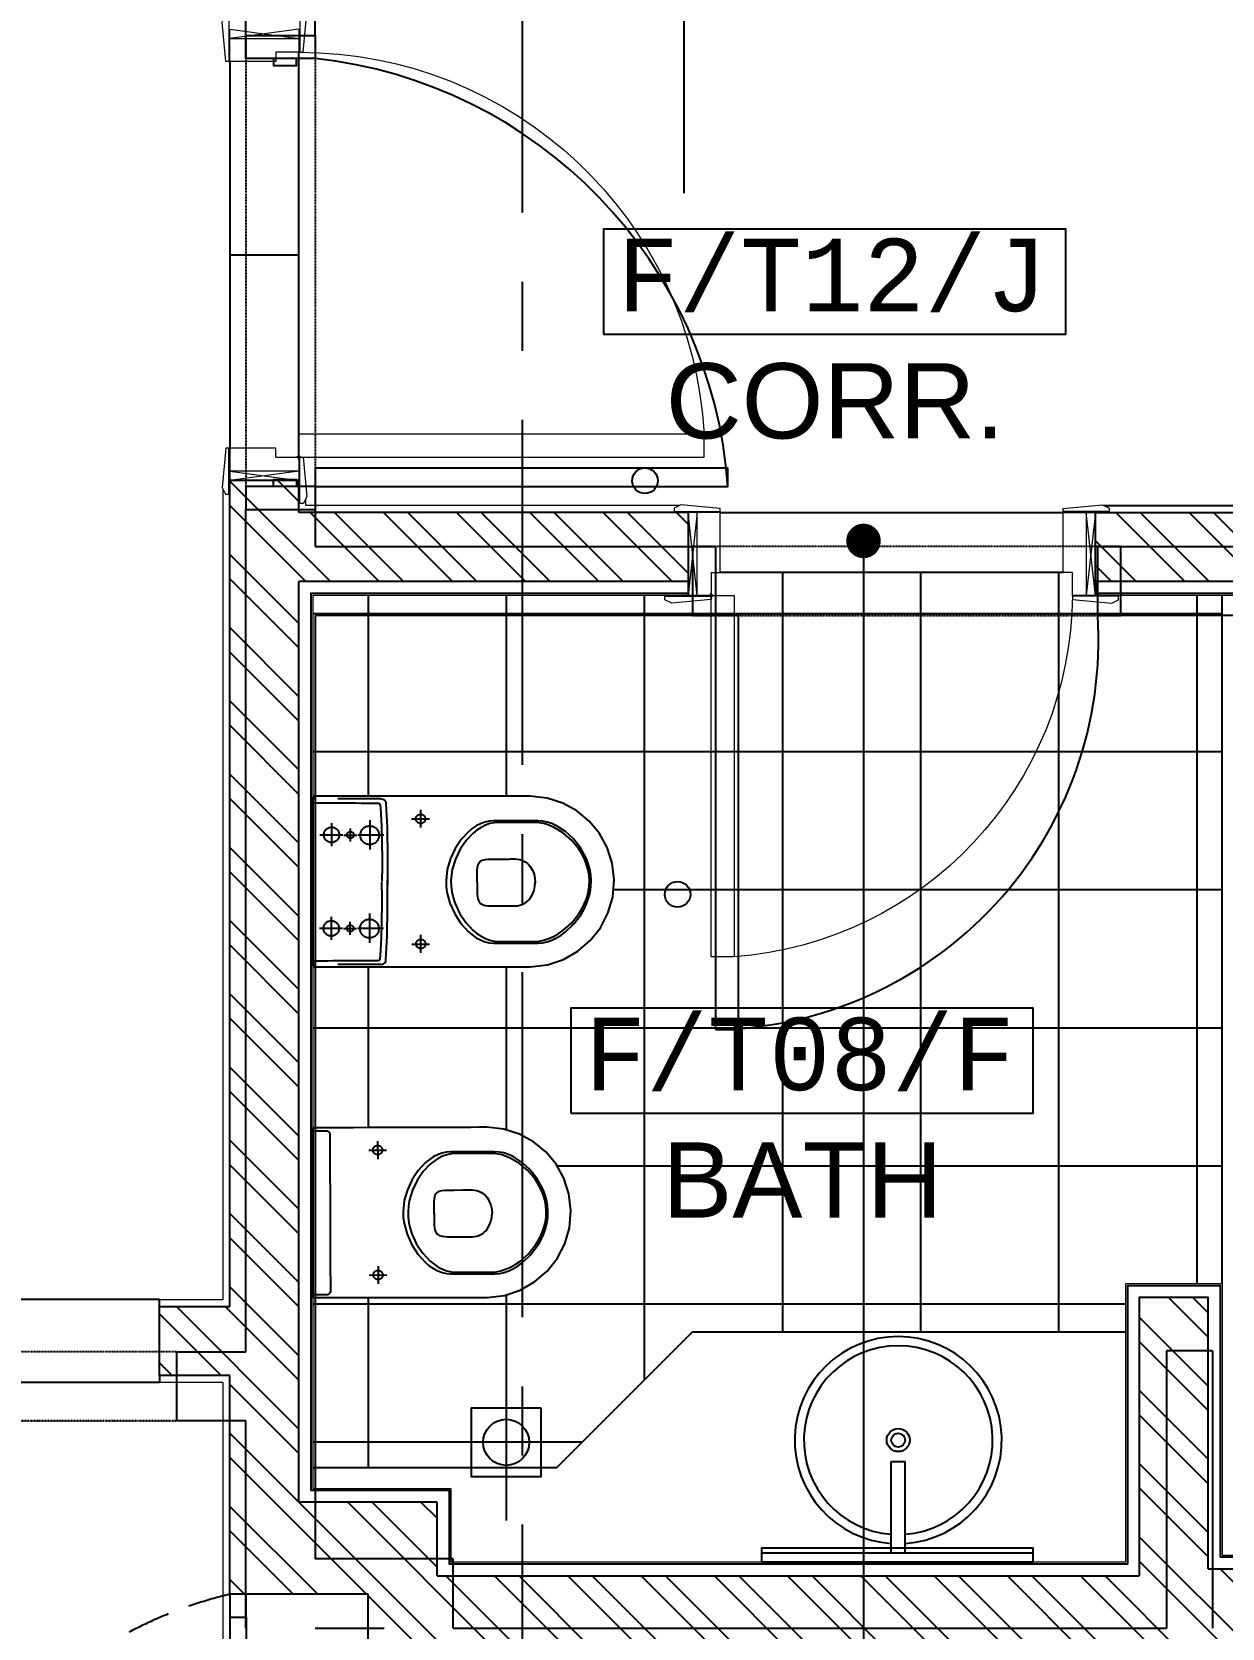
# Model space of a CAD drawing. Header units: millimetres. Extents: x 186805 to 449048, y 2167 to 51540.
# Drawn here: x 407513 to 410098, y 37832 to 41300 of the extents above; entities that cross this region are included whole.
import ezdxf
from ezdxf.enums import TextEntityAlignment as Align

# ---------------------------------------------------------------- set-up
doc = ezdxf.new("R2010")
doc.units = ezdxf.units.MM
for name, pattern in [('BC$0$DASHDOT2', [0.5, 0.25, -0.125, 0, -0.125]), ('BC$0$HIDDEN2', [0.1875, 0.125, -0.0625]), ('BC$0$XR-BAS2-BLOCK-B$1$CENTER', [2, 1.25, -0.25, 0.25, -0.25]), ('HIDDEN2', [0.1875, 0.125, -0.0625])]:
    doc.linetypes.add(name, pattern=pattern)
doc.layers.get('0').update_dxf_attribs({"linetype": 'CONTINUOUS'})
for name, color, linetype, lineweight in [('0-60x60-C', 3, 'CONTINUOUS', 13), ('0-akl-plasterline', 9, 'CONTINUOUS', 13), ('LINE .05 P.05', 11, 'CONTINUOUS', 5)]:
    doc.layers.add(name, color=color, linetype=linetype, lineweight=lineweight)
for name, color, linetype in [('0-AKL-P2TILES', 8, 'CONTINUOUS'), ('3117.NEW ID XR$0$BF$0$0-tiles', 9, 'CONTINUOUS'), ('A-ABOV', 1, 'HIDDEN2'), ('A-ABOVE DOOR', 1, 'HIDDEN2'), ('a-door', 4, 'CONTINUOUS'), ('A-ROOM_ID', 3, 'CONTINUOUS'), ('A-ROOM_NBR', 40, 'CONTINUOUS'), ('a-wall', 140, 'CONTINUOUS'), ('BC$0$a-sanit', 30, 'CONTINUOUS'), ('BC$0$NAK_FIXTURES', 4, 'CONTINUOUS'), ('BC--FIT-DRAIN', 2, 'CONTINUOUS'), ('BC-A-ABOV', 8, 'BC$0$HIDDEN2'), ('BC-A-AXES', 20, 'BC$0$DASHDOT2'), ('BC-A-HATCH', 8, 'CONTINUOUS'), ('BC-A-wall', 6, 'CONTINUOUS'), ('BC-dim', 1, 'CONTINUOUS'), ('BF$0$0-tiles', 9, 'CONTINUOUS'), ('TC$0$Nak_Tiletag', 3, 'CONTINUOUS'), ('TC-FLOORING', 41, 'CONTINUOUS')]:
    doc.layers.add(name, color=color, linetype=linetype)
doc.styles.add('SITE SURVEY ROOM$0$SITE SURVEY ROOM$0$XREF1$0$XREF1$0$XREF1$0$paris 2-3-4.DWG124$0$guest room-2$0$FINAL DRGS1$0$C2', font='swissk.ttf', dxfattribs={"height": 0.4})
doc.styles.add('style1', font='monos.ttf')
doc.styles.add('TC$0$Standard', font='txt')
doc.dimstyles.new('TC$0$POINTER', dxfattribs={"dimtxt": 80, "dimasz": 120, "dimexe": 20, "dimexo": 20, "dimgap": 20, "dimtad": 1, "dimdec": 0, "dimtxsty": 'TC$0$Standard', "dimcen": 2.5, "dimadec": 0, "dimazin": 0, "dimtfac": 1, "dimtdec": 0, "dimtix": 1, "dimtmove": 1, "dimatfit": 3, "dimldrblk": 'TC$0$_Dot', "dimfxl": 1, "dimarcsym": 0})

# ---------------------------------------------------------------- blocks, each defined once
blk = doc.blocks.new('A$C7C4A1575')
at = {"layer": 'A-ABOV', "color": 8}
for p, q in [((41195.1, 13250), (42895.1, 13250)), ((41195.1, 13100), (42895.1, 13100))]:
    blk.add_line(p, q, dxfattribs=at)
at = {"layer": 'A-ABOVE DOOR', "color": 8}
for p, q in [((42895.1, 13250), (41195.1, 13250)), ((41195.1, 13100), (42895.1, 13100)), ((40075.1, 11500), (39145.1, 11500)), ((39145.1, 11350), (40075.1, 11350)), ((40895.1, 10240), (40895.1, 11270)), ((41045.1, 10240), (41045.1, 11270))]:
    blk.add_line(p, q, dxfattribs=at)
at = {"layer": 'a-door', "color": 8}
for points in [[(40025.1, 12400), (39975.1, 12400), (39975.1, 11500), (40075.1, 11500)], [(40075.1, 11350), (40025.1, 11350), (40025.1, 12400)], [(39145.1, 11500), (39195.1, 11500), (39195.1, 11350), (39145.1, 11350)]]:
    blk.add_lwpolyline(points, dxfattribs=at)
at = {"layer": 'a-door', "color": 8, "lineweight": -3}
for points in [[(40895.1, 11220), (39998.3, 11220), (39998.3, 11180), (40895.1, 11180), (40895.1, 11270)], [(40895.1, 11220), (41045.1, 11220), (41045.1, 11270), (40895.1, 11270)], [(40985.1, 10290), (40985.1, 10305), (40935.1, 10305), (40935.1, 10290)]]:
    blk.add_lwpolyline(points, dxfattribs=at)
for points in [[(40985.1, 11220), (40985.1, 11205), (40935.1, 11205), (40935.1, 11220)], [(41045.1, 10290), (41045.1, 10240), (40895.1, 10240), (40895.1, 10290)]]:
    blk.add_lwpolyline(points, close=True, dxfattribs=at)
at = {"layer": 'a-door', "color": 8}
blk.add_arc((40039.2, 11554.3), 845.8, 90.9547, 183.6794, dxfattribs=at)
at = {"layer": 'a-door', "color": 8, "lineweight": -3}
blk.add_arc((41003.4, 11291.7), 1007.6, 184.0828, 263.8327, dxfattribs=at)
at = {"layer": 'a-wall', "color": 8}
for p, q in [((38945.7, 13098.1), (38945.7, 13700)), ((40595.1, 13700), (39045.7, 13700)), ((39045.7, 13098), (39045.7, 13700)), ((40595.1, 13700), (40595.1, 13550)), ((40895.1, 13700), (40745.1, 13700)), ((41045.1, 13700), (41045.1, 13250)), ((40595.1, 13550), (40895.1, 13550)), ((40895.1, 11500), (40895.1, 13550)), ((41045.1, 13250), (41195.1, 13250)), ((41195.1, 13250), (41195.1, 13100)), ((38945.7, 13098.1), (39045.7, 13098)), ((41195.1, 13100), (41045.1, 13100)), ((41045.1, 13100), (41045.1, 11270)), ((38145.1, 11500), (39145.1, 11500)), ((39145.1, 11500), (39145.1, 11350)), ((40075.1, 11500), (40895.1, 11500)), ((40075.1, 11350), (40075.1, 11500)), ((39145.1, 11350), (38145.1, 11350)), ((40895.1, 11350), (40075.1, 11350)), ((40895.1, 11270), (40895.1, 11350)), ((41045.1, 11270), (40895.1, 11270)), ((40895.1, 10240), (40895.1, 10150)), ((41045.1, 10240), (40895.1, 10240)), ((41045.1, 10240), (41045.1, 5450))]:
    blk.add_line(p, q, dxfattribs=at)
blk = doc.blocks.new('A$C32DD6ECA')
at = {"layer": '0-60x60-C', "color": 16, "xscale": 0.0418312498368323, "yscale": 0.0418312498368323, "zscale": 0.0418312498368323, "rotation": 180}
blk.add_blockref('A$C7C4A1575', (4397.08, 2202.64), dxfattribs=at)
blk = doc.blocks.new('A$C02E0000E')
at = {"layer": 'LINE .05 P.05'}
for p, q in [((17, 960), (17, 1030)), ((167, 1010), (17, 1030)), ((17, 1010), (167, 1030)), ((167, 1010), (17, 1010)), ((167, 980), (167, 1030)), ((117, 980), (117, 960)), ((117, 980), (167, 980)), ((172, 980), (160.8, 980)), ((167, 984.8), (167, 974.1)), ((117, 960), (17, 960)), ((17, 120), (17, 50)), ((117, 120), (17, 120)), ((117, 100), (117, 120)), ((167, 50), (17, 70)), ((17, 50), (167, 70)), ((17, 70), (167, 70)), ((167, 100), (117, 100)), ((167, 50), (167, 100))]:
    blk.add_line(p, q, dxfattribs=at)
for points in [[(184, 1065.3), (176.5, 1080), (169, 1080), (169, 980), (176, 980)], [(0, 1045.3), (7.5, 1060), (15, 1060), (15, 960), (8, 960)], [(167, 930), (167, 980), (1047, 980), (1047, 930)], [(0, 34.9), (7.5, 20.2), (15, 20.2), (15, 120.2), (8, 120.2)], [(184, 14.7), (176.5, 0), (169, 0), (169, 100), (176, 100)]]:
    blk.add_lwpolyline(points, close=True, dxfattribs=at)
blk.add_circle((167, 979.8), 2.95, dxfattribs=at)
blk.add_arc((169.5, 978.9), 878.9, 269.839, 356.8114, dxfattribs=at)
blk = doc.blocks.new('A$C6AB666F1')
at = {"layer": 'LINE .05 P.05'}
for p, q in [((100, 167), (50, 167)), ((70, 167), (50, -13)), ((70, -13), (50, 167)), ((70, 167), (70, -13)), ((95.2, 167), (105.9, 167)), ((100, 172), (100, 160.8)), ((100, 117), (100, 167)), ((935, 167), (885, 167)), ((885, 167), (885, 117)), ((935, 167), (915, -13)), ((935, -13), (915, 167)), ((915, -13), (915, 167)), ((100, 117), (120, 117)), ((120, 117), (120, -13)), ((865, 117), (865, -13)), ((885, 117), (865, 117)), ((120, -13), (50, -13)), ((865, -13), (935, -13))]:
    blk.add_line(p, q, dxfattribs=at)
for points in [[(150, 952), (100, 952), (100, 167), (150, 167)], [(150, 952), (100, 952), (100, 167), (150, 167)], [(14.7, 184), (0, 176.5), (0, 169), (100, 169), (100, 176)], [(970.3, 184), (985, 176.5), (985, 169), (885, 169), (885, 176)], [(34.7, -30), (20, -22.5), (20, -15), (120, -15), (120, -22)], [(950.1, -30), (964.8, -22.5), (964.8, -15), (864.8, -15), (864.8, -22)]]:
    blk.add_lwpolyline(points, close=True, dxfattribs=at)
blk.add_circle((100.2, 167), 2.95, dxfattribs=at)
blk.add_arc((92.2, 161.3), 792.8, 0.41, 85.8219, dxfattribs=at)
blk = doc.blocks.new('TC$0$_Dot')
at = {"color": 0, "linetype": 'ByBlock', "lineweight": -2}
blk.add_line((-0.5, 0), (-1, 0), dxfattribs=at)
at = {"color": 0, "linetype": 'ByBlock', "const_width": 0.5}
blk.add_lwpolyline([(-0.25, 0, 1), (0.25, 0, 1)], format="xyb", close=True, dxfattribs=at)
blk = doc.blocks.new('A$C7DAB1636')
at = {"layer": 'BC-A-HATCH'}
h = blk.add_hatch(dxfattribs=at)
h.set_pattern_fill('ANSI32', color=256, scale=300, style=0)
h.set_pattern_definition([(315, (-189031.63, 11508.82), (-79.54951, -79.54951), []), (315, (-188978.59, 11508.82), (-79.54951, -79.54951), [])])
h.paths.add_polyline_path([(18462.4, 7492.1), (16732.4, 7492.1), (16732.4, 7392.1), (16582.4, 7392.1), (16582.4, 7722.6), (16732.4, 7722.6), (16732.4, 7637.1), (18196.4, 7637.1), (18196.4, 9457.1), (17051.4, 9457.1), (17051.4, 8702.1), (16732.4, 8702.1), (16732.4, 8616.6), (16582.4, 8616.6), (16582.4, 8872.1), (16617.4, 8872.1), (16882.4, 8872.1), (16882.4, 9587.1), (16582.4, 9587.1), (16582.4, 10062.1), (16429.4, 10062.1), (16429.4, 10212.1), (16582.4, 10212.1), (16582.4, 12007.1), (16732.4, 12007.1), (16732.4, 11937.1), (17577.4, 11937.1), (17577.4, 11787.1), (16732.4, 11787.1), (16732.4, 9787.1), (17032.4, 9787.1), (17032.4, 9627.1), (18557.4, 9627.1), (18557.4, 10232.1), (18707.4, 10232.1), (18707.4, 9642.1), (19457.4, 9642.1), (19457.4, 11787.1), (18462.4, 11787.1), (18462.4, 11937.1), (19459.4, 11937.1), (19459.4, 12031.6), (19609.4, 12031.6), (19609.4, 11937.1), (20342.4, 11937.1), (20342.4, 11787.1), (19642.4, 11787.1), (19642.4, 9877.1), (19942.4, 9877.1), (19942.4, 9452.1), (18387.4, 9452.1), (18387.4, 7637.1), (18462.4, 7637.1)])
at = {"layer": '0-AKL-P2TILES', "color": 61}
blk.add_line((18481.5, 11952.1), (19444.4, 11952.1), dxfattribs=at)
at = {"layer": '0-AKL-P2TILES'}
for p, q in [((17782.4, 11807.1), (17782.4, 10157.1)), ((18082.4, 11807.1), (18082.4, 10157.1)), ((18382.4, 11807.1), (18382.4, 10157.1)), ((16882.4, 11757.1), (16882.4, 11320.7)), ((17182.4, 11757.1), (17182.4, 11320.7)), ((17482.4, 11757.1), (17482.4, 10052.1)), ((18737.4, 11417.1), (16762.4, 11417.1)), ((18737.4, 11117.1), (17415, 11117.1)), ((16882.4, 10950.4), (16882.4, 10600.8)), ((17182.4, 10950.4), (17182.4, 10595.8)), ((18737.4, 10817.1), (16762.4, 10817.1)), ((18737.4, 10517.1), (17293, 10517.1)), ((16882.4, 10232), (16882.4, 9862.1)), ((17182.4, 10237.6), (17182.4, 9747.1)), ((18528.4, 10217.1), (16762.4, 10217.1)), ((17347.5, 9917.1), (16762.4, 9917.1))]:
    blk.add_line(p, q, dxfattribs=at)
at = {"layer": '0-akl-plasterline', "color": 61}
for p, q in [((16567.4, 10227.1), (16567.4, 11987.8)), ((16747.4, 11952.1), (16747.4, 11967.8)), ((17558.2, 11952.1), (16747.4, 11952.1)), ((16429.4, 10227.1), (16567.4, 10227.1)), ((16567.4, 10047.1), (16429.4, 10047.1)), ((16567.4, 8635.7), (16567.4, 10047.1))]:
    blk.add_line(p, q, dxfattribs=at)
blk.add_lwpolyline([(17577.4, 11757.1), (16762.4, 11757.1), (16762.4, 9817.1), (17062.4, 9817.1), (17062.4, 9657.1), (18528.4, 9657.1), (18528.4, 10262.1), (18737.4, 10262.1), (18737.4, 9672.1), (19427.4, 9672.1), (19427.4, 11757.1), (18747.4, 11757.1), (18747.4, 11757.1), (18587.4, 11757.1), (18587.4, 11757.1), (18462.4, 11757.1)], dxfattribs=at)
at = {"layer": '3117.NEW ID XR$0$BF$0$0-tiles'}
for p, q in [((17577.4, 11761.1), (16758.4, 11761.1)), ((18591.4, 11761.1), (18462.4, 11761.1)), ((18743.4, 11761.1), (18591.4, 11761.1)), ((18532.4, 9653.1), (18532.4, 10258.1)), ((18532.4, 10258.1), (18733.4, 10258.1)), ((18733.4, 10258.1), (18733.4, 9668.1)), ((18733.4, 9668.1), (19431.4, 9668.1))]:
    blk.add_line(p, q, dxfattribs=at)
at = {"layer": 'A-ROOM_NBR'}
for points in [[(17394.1, 12324.6), (18397.8, 12324.6), (18397.8, 12552.7), (17394.1, 12552.7)], [(17323.1, 10632.1), (18326.8, 10632.1), (18326.8, 10860.3), (17323.1, 10860.3)]]:
    blk.add_lwpolyline(points, close=True, dxfattribs=at)
at = {"layer": 'BC$0$a-sanit', "color": 3}
for p, q in [((17292.4, 9862.1), (17587.5, 10157.1)), ((17587.5, 10157.1), (18528.4, 10157.1)), ((16762.4, 9862.1), (17292.4, 9862.1))]:
    blk.add_line(p, q, dxfattribs=at)
at = {"layer": 'BC$0$NAK_FIXTURES', "color": 1}
for p, q in [((18019, 9679.3), (18019, 9875.7)), ((18019, 9875.7), (18049, 9875.7)), ((18049, 9679.3), (18049, 9875.7)), ((17737, 9677.1), (18327, 9677.1))]:
    blk.add_line(p, q, dxfattribs=at)
at = {"layer": 'BC$0$NAK_FIXTURES', "color": 2}
blk.add_lwpolyline([(17737, 9657.1), (18327, 9657.1), (18327, 9687.1), (17737, 9687.1)], close=True, dxfattribs=at)
at = {"layer": 'BC$0$NAK_FIXTURES', "color": 1}
for radius in [25, 15]:
    blk.add_circle((18034, 9921.9), radius, dxfattribs=at)
at = {"layer": 'BC$0$NAK_FIXTURES'}
blk.add_arc((18034, 9921.9), 225, 273.8226, 266.1774, dxfattribs=at)
at = {"layer": 'BC$0$NAK_FIXTURES', "color": 2}
blk.add_arc((18034, 9921.9), 205, 274.1961, 265.8039, dxfattribs=at)
at = {"layer": 'BC--FIT-DRAIN', "color": 5}
blk.add_lwpolyline([(17257.4, 9992.1), (17257.4, 9842.1), (17107.4, 9842.1), (17107.4, 9992.1)], close=True, dxfattribs=at)
at = {"layer": 'BC--FIT-DRAIN', "color": 3}
blk.add_circle((17182.4, 9917.1), 50, dxfattribs=at)
at = {"layer": 'BC-A-ABOV', "ltscale": 750}
for p, q in [((16977.4, 10999.7), (17016.1, 10999.7)), ((16997.2, 10980.7), (16997.2, 11019.4)), ((16884, 10552), (16922.8, 10552.1)), ((16903.3, 10571.5), (16903.4, 10532.6)), ((16904.1, 10300), (16904.2, 10261.2)), ((16884.7, 10280.6), (16923.6, 10280.7))]:
    blk.add_line(p, q, dxfattribs=at)
for points in [[(16773.7, 11320.7), (16769.3, 11320.7), (16767, 11320.7), (16766.1, 11320.7), (16763.5, 11319.7), (16762.4, 11317.1), (16762.4, 11316.1), (16762.4, 11313), (16762.4, 11308.1), (16762.4, 11301.5), (16762.4, 11293.3), (16762.4, 11283.6), (16762.4, 11260.4), (16762.4, 11232.9), (16762.4, 11202.2), (16762.4, 11135.6), (16762.4, 11068.9), (16762.4, 11038.2), (16762.4, 11010.7), (16762.4, 10987.5), (16762.4, 10977.8), (16762.4, 10969.6), (16762.4, 10963), (16762.4, 10958.1), (16762.4, 10955), (16762.4, 10954), (16763.5, 10951.4), (16766.1, 10950.4), (16766.7, 10950.4), (16770.3, 10950.4)], [(16910.5, 11315), (16762.4, 11315)], [(16762.7, 11306.5), (16763.1, 11306.5), (16764.2, 11306.5), (16766, 11306.5), (16768.5, 11306.5), (16775.2, 11306.4), (16784, 11306.4), (16794.3, 11306.3), (16805.8, 11306.3), (16830.8, 11306.2), (16855.8, 11306.1), (16867.3, 11306), (16877.6, 11306), (16886.3, 11305.9), (16893, 11305.9), (16895.5, 11305.9), (16897.3, 11305.9), (16898.5, 11305.9), (16898.9, 11305.9), (16904.6, 11305.8), (16906.5, 11305.5), (16907.8, 11304.6), (16909.1, 11300.9), (16909.5, 11296.2), (16910.2, 11281.8), (16910.9, 11268.8), (16911.4, 11257), (16911.8, 11246.2), (16912.1, 11236.3), (16912.4, 11227.1), (16912.7, 11210.1), (16912.8, 11193.8), (16912.8, 11176.9), (16912.8, 11167.8), (16912.8, 11157.9), (16912.7, 11147.3), (16912.7, 11135.6)], [(17416.9, 11139), (17412.6, 11175.6), (17401.7, 11209.5), (17384.9, 11240.1), (17362.7, 11266.9), (17336, 11288.9), (17305.3, 11305.7), (17271.4, 11316.6), (17234.8, 11320.7), (17230.2, 11320.7), (17217, 11320.7), (17196.5, 11320.7), (17169.7, 11320.7), (17137.7, 11320.7), (17101.6, 11320.7), (17022, 11320.7), (16939.6, 11320.7), (16900.2, 11320.7), (16863.5, 11320.7), (16830.6, 11320.7), (16802.7, 11320.7), (16780.8, 11320.7), (16766.1, 11320.7)], [(16910.5, 11315), (16913.6, 11314.6), (16916.3, 11313.5), (16918.4, 11312.2), (16919.7, 11310.8), (16920.9, 11308.6), (16921.4, 11306), (16922.1, 11291.4), (16922.7, 11277.9), (16923.2, 11265.2), (16923.7, 11253.3), (16924.2, 11231.3), (16924.6, 11211), (16924.7, 11171.6), (16924.6, 11150.6), (16924.6, 11127.5)], [(16977.1, 11271.5), (17015.8, 11271.5)], [(17007, 11271.6), (17006.9, 11270.6), (17006.7, 11269.6), (17006.5, 11268.6), (17006.1, 11267.7), (17005.7, 11266.8), (17005.2, 11265.9), (17004.6, 11265.1), (17004, 11264.4), (17003.2, 11263.8), (17002.4, 11263.2), (17001.6, 11262.7), (17000.7, 11262.2), (16999.8, 11261.9), (16998.8, 11261.6), (16997.8, 11261.5), (16996.7, 11261.4), (16995.7, 11261.5), (16994.7, 11261.6), (16993.7, 11261.9), (16992.8, 11262.2), (16991.9, 11262.7), (16991, 11263.2), (16990.2, 11263.8), (16989.5, 11264.4), (16988.8, 11265.1), (16988.3, 11265.9), (16987.8, 11266.8), (16987.3, 11267.7), (16987, 11268.6), (16986.7, 11269.6), (16986.6, 11270.6), (16986.5, 11271.6), (16986.6, 11272.7), (16986.7, 11273.7), (16987, 11274.7), (16987.3, 11275.6), (16987.8, 11276.5), (16988.3, 11277.4), (16988.8, 11278.1), (16989.5, 11278.9), (16990.2, 11279.5), (16991, 11280.1), (16991.9, 11280.6), (16992.8, 11281.1), (16993.7, 11281.4), (16994.7, 11281.7), (16995.7, 11281.8), (16996.7, 11281.9), (16997.8, 11281.8), (16998.8, 11281.7), (16999.8, 11281.4), (17000.7, 11281.1), (17001.6, 11280.6), (17002.4, 11280.1), (17003.2, 11279.5), (17004, 11278.9), (17004.6, 11278.1), (17005.2, 11277.4), (17005.7, 11276.5), (17006.1, 11275.6), (17006.5, 11274.7), (17006.7, 11273.7), (17006.9, 11272.7), (17007, 11271.6), (17007, 11271.6)], [(16996.8, 11252.6), (16996.8, 11291.3)], [(16827.6, 11236.5), (16777.5, 11236.5)], [(16819.9, 11236.9), (16819.8, 11235.2), (16819.6, 11233.5), (16819.2, 11231.9), (16818.6, 11230.3), (16817.9, 11228.9), (16817.1, 11227.5), (16816.1, 11226.2), (16815, 11225), (16813.8, 11223.9), (16812.5, 11223), (16811.2, 11222.1), (16809.7, 11221.4), (16808.2, 11220.9), (16806.6, 11220.5), (16804.9, 11220.2), (16803.2, 11220.1), (16801.5, 11220.2), (16799.8, 11220.5), (16798.2, 11220.9), (16796.7, 11221.4), (16795.2, 11222.1), (16793.8, 11223), (16792.5, 11223.9), (16791.3, 11225), (16790.3, 11226.2), (16789.3, 11227.5), (16788.5, 11228.9), (16787.8, 11230.3), (16787.2, 11231.9), (16786.8, 11233.5), (16786.5, 11235.2), (16786.4, 11236.9), (16786.5, 11238.6), (16786.8, 11240.2), (16787.2, 11241.8), (16787.8, 11243.4), (16788.5, 11244.8), (16789.3, 11246.2), (16790.3, 11247.5), (16791.3, 11248.7), (16792.5, 11249.8), (16793.8, 11250.7), (16795.2, 11251.6), (16796.7, 11252.3), (16798.2, 11252.8), (16799.8, 11253.3), (16801.5, 11253.5), (16803.2, 11253.6), (16804.9, 11253.5), (16806.6, 11253.3), (16808.2, 11252.8), (16809.7, 11252.3), (16811.2, 11251.6), (16812.5, 11250.7), (16813.8, 11249.8), (16815, 11248.7), (16816.1, 11247.5), (16817.1, 11246.2), (16817.9, 11244.8), (16818.6, 11243.4), (16819.2, 11241.8), (16819.6, 11240.2), (16819.8, 11238.6), (16819.9, 11236.9), (16819.9, 11236.9)], [(16803.2, 11262.1), (16803.2, 11212)], [(16829.9, 11236.5), (16858, 11236.5)], [(16851.6, 11236.6), (16851.5, 11235.8), (16851.4, 11235.1), (16851.2, 11234.4), (16851, 11233.7), (16850.7, 11233.1), (16850.3, 11232.4), (16849.9, 11231.9), (16849.4, 11231.3), (16848.9, 11230.9), (16848.3, 11230.4), (16847.7, 11230.1), (16847, 11229.7), (16846.3, 11229.5), (16845.6, 11229.3), (16844.9, 11229.2), (16844.1, 11229.2), (16843.4, 11229.2), (16842.6, 11229.3), (16841.9, 11229.5), (16841.2, 11229.7), (16840.6, 11230.1), (16840, 11230.4), (16839.4, 11230.9), (16838.9, 11231.3), (16838.4, 11231.9), (16838, 11232.4), (16837.6, 11233.1), (16837.3, 11233.7), (16837.1, 11234.4), (16836.9, 11235.1), (16836.8, 11235.8), (16836.7, 11236.6), (16836.8, 11237.4), (16836.9, 11238.1), (16837.1, 11238.8), (16837.3, 11239.5), (16837.6, 11240.1), (16838, 11240.7), (16838.4, 11241.3), (16838.9, 11241.8), (16839.4, 11242.3), (16840, 11242.7), (16840.6, 11243.1), (16841.2, 11243.4), (16841.9, 11243.7), (16842.6, 11243.9), (16843.4, 11244), (16844.1, 11244), (16844.9, 11244), (16845.6, 11243.9), (16846.3, 11243.7), (16847, 11243.4), (16847.7, 11243.1), (16848.3, 11242.7), (16848.9, 11242.3), (16849.4, 11241.8), (16849.9, 11241.3), (16850.3, 11240.7), (16850.7, 11240.1), (16851, 11239.5), (16851.2, 11238.8), (16851.4, 11238.1), (16851.5, 11237.4), (16851.6, 11236.6), (16851.6, 11236.6)], [(16844.2, 11222.8), (16844.2, 11250.9)], [(16916.5, 11236.5), (16860, 11236.5)], [(16906.4, 11236), (16906.3, 11234), (16906, 11231.9), (16905.5, 11230), (16904.8, 11228.1), (16903.9, 11226.3), (16902.9, 11224.6), (16901.7, 11223.1), (16900.4, 11221.6), (16899, 11220.3), (16897.4, 11219.1), (16895.7, 11218.1), (16893.9, 11217.2), (16892.1, 11216.5), (16890.1, 11216), (16888.1, 11215.7), (16886, 11215.6), (16883.9, 11215.7), (16881.9, 11216), (16879.9, 11216.5), (16878, 11217.2), (16876.3, 11218.1), (16874.6, 11219.1), (16873, 11220.3), (16871.6, 11221.6), (16870.2, 11223.1), (16869.1, 11224.6), (16868, 11226.3), (16867.2, 11228.1), (16866.5, 11230), (16866, 11231.9), (16865.7, 11234), (16865.6, 11236), (16865.7, 11238.1), (16866, 11240.2), (16866.5, 11242.1), (16867.2, 11244), (16868, 11245.8), (16869.1, 11247.5), (16870.2, 11249), (16871.6, 11250.5), (16873, 11251.8), (16874.6, 11253), (16876.3, 11254), (16878, 11254.8), (16879.9, 11255.5), (16881.9, 11256), (16883.9, 11256.3), (16886, 11256.5), (16888.1, 11256.3), (16890.1, 11256), (16892.1, 11255.5), (16893.9, 11254.8), (16895.7, 11254), (16897.4, 11253), (16899, 11251.8), (16900.4, 11250.5), (16901.7, 11249), (16902.9, 11247.5), (16903.9, 11245.8), (16904.8, 11244), (16905.5, 11242.1), (16906, 11240.2), (16906.3, 11238.1), (16906.4, 11236), (16906.4, 11236)], [(16886.1, 11268.8), (16886.1, 11205.1)], [(17155.5, 11001.7), (17156.5, 11001.7), (17159.6, 11001.7), (17164.3, 11001.7), (17170.4, 11001.7), (17185.7, 11001.7), (17203.3, 11001.7), (17220.8, 11001.7), (17236.1, 11001.7), (17242.2, 11001.7), (17246.9, 11001.7), (17250, 11001.7), (17251, 11001.7), (17261.2, 11002.4), (17271.4, 11004.7), (17281.7, 11008.2), (17291.9, 11013.1), (17301.9, 11019.2), (17311.6, 11026.3), (17329.6, 11043.5), (17345.1, 11063.9), (17351.5, 11075.1), (17357, 11086.9), (17361.4, 11099.1), (17364.7, 11111.7), (17366.5, 11124.5), (17367, 11137.5), (17366.1, 11150.2), (17363.8, 11162.6), (17360.4, 11174.7), (17355.9, 11186.5), (17344, 11208.5), (17328.8, 11228), (17311.2, 11244.3), (17291.8, 11256.8), (17281.7, 11261.4), (17271.5, 11264.8), (17261.3, 11266.9), (17251, 11267.6), (17250, 11267.6), (17246.9, 11267.6), (17242.2, 11267.6), (17236.1, 11267.6), (17220.8, 11267.6), (17203.3, 11267.6), (17185.7, 11267.6), (17170.4, 11267.6), (17164.3, 11267.6), (17159.6, 11267.6), (17156.5, 11267.6), (17155.5, 11267.6), (17145.8, 11266.8), (17136.2, 11264.7), (17126.8, 11261.1), (17117.6, 11256.4), (17108.8, 11250.5), (17100.3, 11243.5), (17084.8, 11226.9), (17071.6, 11207.2), (17061.4, 11185.2), (17054.6, 11161.7), (17051.9, 11137.5), (17052.2, 11125), (17053.8, 11112.6), (17060.3, 11088.2), (17070.6, 11065.3), (17084, 11044.6), (17099.9, 11027.1), (17108.6, 11019.8), (17117.6, 11013.5), (17126.9, 11008.5), (17136.3, 11004.8), (17145.9, 11002.5), (17155.5, 11001.7), (17155.5, 11001.7)], [(17166.2, 11005.3), (17167.1, 11005.3), (17169.6, 11005.3), (17173.4, 11005.3), (17178.4, 11005.3), (17190.8, 11005.3), (17205, 11005.3), (17219.3, 11005.3), (17231.7, 11005.3), (17236.7, 11005.3), (17240.5, 11005.3), (17243, 11005.3), (17243.9, 11005.3), (17254, 11006), (17264.4, 11008.1), (17274.9, 11011.5), (17285.3, 11016.2), (17295.6, 11021.9), (17305.6, 11028.8), (17324.2, 11045.3), (17340.4, 11065.1), (17347.1, 11076), (17352.9, 11087.5), (17357.5, 11099.5), (17360.9, 11111.9), (17362.9, 11124.6), (17363.4, 11137.5), (17362.4, 11150.1), (17360.1, 11162.4), (17356.5, 11174.4), (17351.7, 11185.9), (17345.9, 11196.9), (17339.2, 11207.4), (17323.4, 11226.2), (17305.1, 11241.9), (17285.2, 11253.8), (17274.9, 11258.1), (17264.5, 11261.3), (17254.1, 11263.3), (17243.9, 11264), (17243, 11264), (17240.5, 11264), (17236.7, 11264), (17231.7, 11264), (17219.3, 11264), (17205, 11264), (17190.8, 11264), (17178.4, 11264), (17173.4, 11264), (17169.6, 11264), (17167.1, 11264), (17166.2, 11264), (17156.6, 11263.3), (17147, 11261.2), (17137.6, 11257.8), (17128.4, 11253.2), (17119.5, 11247.5), (17111.1, 11240.8), (17095.5, 11224.7), (17082.4, 11205.6), (17072.1, 11184.2), (17065.4, 11161.3), (17063.5, 11149.4), (17062.6, 11137.5), (17063, 11125.2), (17064.6, 11113), (17067.2, 11101), (17070.9, 11089.2), (17081.1, 11066.9), (17094.5, 11046.8), (17110.3, 11029.8), (17119, 11022.7), (17128, 11016.7), (17137.3, 11011.9), (17146.9, 11008.3), (17156.5, 11006), (17166.2, 11005.3)], [(17119.2, 11132.9), (17119.2, 11138.6), (17119.2, 11143.7), (17119.3, 11148.3), (17119.3, 11152.5), (17119.6, 11159.5), (17120.1, 11165.2), (17120.9, 11169.6), (17122, 11173.1), (17123.5, 11175.9), (17125.5, 11178.3), (17127.9, 11180.2), (17130.5, 11181.7), (17136.5, 11183.5), (17142.5, 11184.2), (17148.1, 11184.3), (17155, 11184.3), (17163.3, 11184.4), (17181.1, 11184.4), (17189.2, 11184.4), (17192.7, 11184.5), (17195.8, 11184.5), (17198.4, 11184.5), (17200.3, 11184.5), (17201.6, 11184.5), (17202, 11184.5), (17207.3, 11184.2), (17212.2, 11183.3), (17216.8, 11181.9), (17221, 11179.9), (17224.9, 11177.5), (17228.5, 11174.7), (17231.7, 11171.5), (17234.6, 11167.9), (17239.4, 11160.1), (17242.9, 11151.4), (17244.9, 11142.2), (17245.6, 11132.9)], [(16762.7, 10963.4), (16763.1, 10963.4), (16764.2, 10963.4), (16766, 10963.4), (16768.5, 10963.4), (16775.2, 10963.5), (16784, 10963.5), (16794.3, 10963.5), (16805.8, 10963.6), (16830.8, 10963.7), (16855.8, 10963.8), (16867.3, 10963.8), (16877.6, 10963.9), (16886.3, 10963.9), (16893, 10964), (16895.5, 10964), (16897.3, 10964), (16898.5, 10964), (16898.9, 10964), (16904.6, 10964), (16906.5, 10964.4), (16907.8, 10965.3), (16909.1, 10968.9), (16909.5, 10973.7), (16910.2, 10988.1), (16910.9, 11001.1), (16911.4, 11012.9), (16911.8, 11023.6), (16912.1, 11033.5), (16912.4, 11042.7), (16912.7, 11059.8), (16912.8, 11076), (16912.8, 11093), (16912.8, 11102.1), (16912.8, 11111.9), (16912.7, 11122.6), (16912.7, 11134.3)], [(16768.8, 10950.4), (16771.4, 10950.4), (16776.4, 10950.4), (16792.9, 10950.4), (16817.1, 10950.4), (16847.6, 10950.4), (16883.2, 10950.4), (16922.5, 10950.4), (17007.2, 10950.4), (17091.1, 10950.4), (17129.6, 10950.4), (17164, 10950.4), (17193, 10950.4), (17215.4, 10950.4), (17229.7, 10950.4), (17233.5, 10950.4), (17234.8, 10950.4), (17272.1, 10954.8), (17306.7, 10966.2), (17337.8, 10983.9), (17364.9, 11007), (17387.1, 11034.9), (17403.6, 11066.7), (17413.8, 11101.6), (17416.9, 11139), (17416.9, 11139)], [(16910.5, 10955.3), (16913.6, 10955.7), (16916.3, 10956.8), (16918.4, 10958.1), (16919.7, 10959.5), (16920.9, 10961.8), (16921.4, 10964.3), (16922.1, 10978.8), (16922.7, 10992.3), (16923.2, 11004.8), (16923.7, 11016.5), (16924.2, 11037.9), (16924.6, 11057.5), (16924.7, 11095.7), (16924.6, 11116.2), (16924.6, 11127.4), (16924.6, 11139.2)], [(17119.2, 11134.3), (17119.2, 11128.6), (17119.2, 11123.5), (17119.3, 11118.9), (17119.3, 11114.7), (17119.6, 11107.7), (17120.1, 11102), (17120.9, 11097.6), (17122, 11094.1), (17123.5, 11091.3), (17125.5, 11088.8), (17127.9, 11086.9), (17130.5, 11085.5), (17136.5, 11083.7), (17142.5, 11083), (17148.1, 11082.9), (17155, 11082.9), (17163.3, 11082.8), (17181.1, 11082.8), (17189.2, 11082.8), (17192.7, 11082.7), (17195.8, 11082.7), (17198.4, 11082.7), (17200.3, 11082.7), (17201.6, 11082.7), (17202, 11082.7), (17207.3, 11083), (17212.2, 11083.9), (17216.8, 11085.3), (17221, 11087.3), (17224.9, 11089.7), (17228.5, 11092.5), (17231.7, 11095.7), (17234.6, 11099.2), (17239.4, 11107.1), (17242.9, 11115.8), (17244.9, 11125), (17245.6, 11134.3)], [(16885.6, 11065.9), (16885.6, 11002.2)], [(16827, 11033.6), (16776.9, 11033.6)], [(16819.3, 11033.7), (16819.2, 11032), (16819, 11030.3), (16818.6, 11028.7), (16818, 11027.2), (16817.3, 11025.7), (16816.4, 11024.3), (16815.5, 11023.1), (16814.4, 11021.9), (16813.2, 11020.8), (16811.9, 11019.8), (16810.5, 11019), (16809.1, 11018.3), (16807.5, 11017.7), (16805.9, 11017.3), (16804.3, 11017), (16802.6, 11017), (16800.9, 11017), (16799.2, 11017.3), (16797.6, 11017.7), (16796.1, 11018.3), (16794.6, 11019), (16793.2, 11019.8), (16791.9, 11020.8), (16790.7, 11021.9), (16789.7, 11023.1), (16788.7, 11024.3), (16787.9, 11025.7), (16787.1, 11027.2), (16786.6, 11028.7), (16786.2, 11030.3), (16785.9, 11032), (16785.8, 11033.7), (16785.9, 11035.4), (16786.2, 11037.1), (16786.6, 11038.7), (16787.1, 11040.2), (16787.9, 11041.7), (16788.7, 11043.1), (16789.7, 11044.3), (16790.7, 11045.5), (16791.9, 11046.6), (16793.2, 11047.6), (16794.6, 11048.4), (16796.1, 11049.1), (16797.6, 11049.7), (16799.2, 11050.1), (16800.9, 11050.4), (16802.6, 11050.4), (16804.3, 11050.4), (16805.9, 11050.1), (16807.5, 11049.7), (16809.1, 11049.1), (16810.5, 11048.4), (16811.9, 11047.6), (16813.2, 11046.6), (16814.4, 11045.5), (16815.5, 11044.3), (16816.4, 11043.1), (16817.3, 11041.7), (16818, 11040.2), (16818.6, 11038.7), (16819, 11037.1), (16819.2, 11035.4), (16819.3, 11033.7), (16819.3, 11033.7)], [(16802.6, 11058.9), (16802.6, 11008.9)], [(16829.4, 11033.6), (16857.5, 11033.6)], [(16851, 11033.7), (16851, 11033), (16850.9, 11032.2), (16850.7, 11031.5), (16850.5, 11030.8), (16850.2, 11030.2), (16849.8, 11029.6), (16849.4, 11029), (16848.9, 11028.5), (16848.3, 11028), (16847.8, 11027.6), (16847.2, 11027.2), (16846.5, 11026.9), (16845.8, 11026.6), (16845.1, 11026.5), (16844.4, 11026.3), (16843.6, 11026.3), (16842.9, 11026.3), (16842.1, 11026.5), (16841.4, 11026.6), (16840.7, 11026.9), (16840.1, 11027.2), (16839.5, 11027.6), (16838.9, 11028), (16838.4, 11028.5), (16837.9, 11029), (16837.5, 11029.6), (16837.1, 11030.2), (16836.8, 11030.8), (16836.5, 11031.5), (16836.4, 11032.2), (16836.2, 11033), (16836.2, 11033.7), (16836.2, 11034.5), (16836.4, 11035.2), (16836.5, 11035.9), (16836.8, 11036.6), (16837.1, 11037.3), (16837.5, 11037.9), (16837.9, 11038.4), (16838.4, 11039), (16838.9, 11039.5), (16839.5, 11039.9), (16840.1, 11040.3), (16840.7, 11040.6), (16841.4, 11040.8), (16842.1, 11041), (16842.9, 11041.1), (16843.6, 11041.2), (16844.4, 11041.1), (16845.1, 11041), (16845.8, 11040.8), (16846.5, 11040.6), (16847.2, 11040.3), (16847.8, 11039.9), (16848.3, 11039.5), (16848.9, 11039), (16849.4, 11038.4), (16849.8, 11037.9), (16850.2, 11037.3), (16850.5, 11036.6), (16850.7, 11035.9), (16850.9, 11035.2), (16851, 11034.5), (16851, 11033.7), (16851, 11033.7)], [(16843.7, 11019.9), (16843.7, 11048)], [(16916, 11033.6), (16859.5, 11033.6)], [(16905.9, 11033.2), (16905.8, 11031.1), (16905.5, 11029.1), (16905, 11027.1), (16904.3, 11025.2), (16903.4, 11023.4), (16902.4, 11021.8), (16901.2, 11020.2), (16899.9, 11018.7), (16898.5, 11017.4), (16896.9, 11016.2), (16895.2, 11015.2), (16893.4, 11014.4), (16891.5, 11013.7), (16889.6, 11013.2), (16887.6, 11012.9), (16885.5, 11012.8), (16883.4, 11012.9), (16881.4, 11013.2), (16879.4, 11013.7), (16877.5, 11014.4), (16875.7, 11015.2), (16874.1, 11016.2), (16872.5, 11017.4), (16871, 11018.7), (16869.7, 11020.2), (16868.6, 11021.8), (16867.5, 11023.4), (16866.7, 11025.2), (16866, 11027.1), (16865.5, 11029.1), (16865.2, 11031.1), (16865.1, 11033.2), (16865.2, 11035.3), (16865.5, 11037.3), (16866, 11039.2), (16866.7, 11041.1), (16867.5, 11042.9), (16868.6, 11044.6), (16869.7, 11046.2), (16871, 11047.6), (16872.5, 11048.9), (16874.1, 11050.1), (16875.7, 11051.1), (16877.5, 11052), (16879.4, 11052.7), (16881.4, 11053.2), (16883.4, 11053.5), (16885.5, 11053.6), (16887.6, 11053.5), (16889.6, 11053.2), (16891.5, 11052.7), (16893.4, 11052), (16895.2, 11051.1), (16896.9, 11050.1), (16898.5, 11048.9), (16899.9, 11047.6), (16901.2, 11046.2), (16902.4, 11044.6), (16903.4, 11042.9), (16904.3, 11041.1), (16905, 11039.2), (16905.5, 11037.3), (16905.8, 11035.3), (16905.9, 11033.2), (16905.9, 11033.2)], [(17007.3, 10999.8), (17007.2, 10998.7), (17007.1, 10997.7), (17006.8, 10996.7), (17006.5, 10995.8), (17006, 10994.9), (17005.5, 10994.1), (17004.9, 10993.3), (17004.3, 10992.5), (17003.6, 10991.9), (17002.8, 10991.3), (17001.9, 10990.8), (17001, 10990.4), (17000.1, 10990), (16999.1, 10989.8), (16998.1, 10989.6), (16997.1, 10989.6), (16996, 10989.6), (16995, 10989.8), (16994, 10990), (16993.1, 10990.4), (16992.2, 10990.8), (16991.3, 10991.3), (16990.6, 10991.9), (16989.8, 10992.5), (16989.2, 10993.3), (16988.6, 10994.1), (16988.1, 10994.9), (16987.6, 10995.8), (16987.3, 10996.7), (16987.1, 10997.7), (16986.9, 10998.7), (16986.8, 10999.8), (16986.9, 11000.8), (16987.1, 11001.8), (16987.3, 11002.8), (16987.6, 11003.7), (16988.1, 11004.6), (16988.6, 11005.5), (16989.2, 11006.3), (16989.8, 11007), (16990.6, 11007.6), (16991.3, 11008.2), (16992.2, 11008.7), (16993.1, 11009.2), (16994, 11009.5), (16995, 11009.8), (16996, 11009.9), (16997.1, 11010), (16998.1, 11009.9), (16999.1, 11009.8), (17000.1, 11009.5), (17001, 11009.2), (17001.9, 11008.7), (17002.8, 11008.2), (17003.6, 11007.6), (17004.3, 11007), (17004.9, 11006.3), (17005.5, 11005.5), (17006, 11004.6), (17006.5, 11003.7), (17006.8, 11002.8), (17007.1, 11001.8), (17007.2, 11000.8), (17007.3, 10999.8)], [(16910.5, 10955.3), (16762.4, 10955.3)], [(17322.8, 10420.5), (17318.5, 10456.9), (17307.6, 10490.8), (17290.7, 10521.4), (17268.6, 10548), (17241.8, 10570), (17211.2, 10586.7), (17177.3, 10597.4), (17140.8, 10601.5), (17139.7, 10601.5), (17136.5, 10601.5), (17124.5, 10601.5), (17105.9, 10601.4), (17081.7, 10601.3), (17053, 10601.3), (17021.1, 10601.2), (16951.6, 10601), (16882.1, 10600.8), (16850.2, 10600.7), (16821.6, 10600.6), (16797.3, 10600.5), (16778.7, 10600.5), (16766.7, 10600.4), (16763.5, 10600.4), (16762.4, 10600.4), (16762.4, 10599.4), (16762.4, 10596.3), (16762.4, 10584.6), (16762.4, 10566.4), (16762.4, 10542.9), (16762.4, 10515), (16762.4, 10483.9), (16762.4, 10416.3), (16762.4, 10348.7), (16762.4, 10317.5), (16762.4, 10289.7), (16762.4, 10266.1), (16762.4, 10247.9), (16762.4, 10236.3), (16762.4, 10233.2), (16762.4, 10232.1), (16763.5, 10232.1), (16766.7, 10232.1), (16778.7, 10232.1), (16797.4, 10232.1), (16821.7, 10232.1), (16850.4, 10232.1), (16882.4, 10232), (16952, 10232), (17021.6, 10231.9), (17053.6, 10231.9), (17082.3, 10231.9), (17106.5, 10231.9), (17125.2, 10231.9), (17137.2, 10231.9), (17140.4, 10231.9), (17141.5, 10231.9), (17178.7, 10236.3), (17213.2, 10247.8), (17244.3, 10265.5), (17271.2, 10288.6), (17293.3, 10316.5), (17309.7, 10348.3), (17319.8, 10383.2), (17322.8, 10420.5), (17322.8, 10420.5)], [(16800.7, 10405.9), (16800.7, 10406.4), (16800.7, 10407.9), (16800.7, 10410.3), (16800.7, 10413.6), (16800.7, 10417.7), (16800.7, 10422.6), (16800.7, 10434.1), (16800.6, 10447.8), (16800.6, 10463.1), (16800.5, 10496.3), (16800.5, 10529.5), (16800.5, 10544.8), (16800.4, 10558.5), (16800.4, 10570), (16800.4, 10574.9), (16800.4, 10579), (16800.4, 10582.3), (16800.4, 10584.7), (16800.4, 10586.2), (16800.4, 10586.7), (16799.8, 10588.5), (16798.3, 10590.7), (16796, 10592.6), (16793.4, 10593.4), (16791.5, 10593.4), (16788.6, 10593.4), (16780.9, 10593.4), (16763.1, 10593.3)], [(16913.5, 10552.1), (16913.4, 10551), (16913.3, 10550), (16913, 10549), (16912.7, 10548.1), (16912.2, 10547.2), (16911.7, 10546.4), (16911.2, 10545.6), (16910.5, 10544.9), (16909.8, 10544.2), (16909, 10543.6), (16908.1, 10543.1), (16907.3, 10542.7), (16906.3, 10542.3), (16905.3, 10542.1), (16904.3, 10541.9), (16903.3, 10541.9), (16902.2, 10541.9), (16901.2, 10542.1), (16900.3, 10542.3), (16899.3, 10542.7), (16898.4, 10543.1), (16897.6, 10543.6), (16896.8, 10544.2), (16896.1, 10544.8), (16895.4, 10545.6), (16894.8, 10546.3), (16894.3, 10547.2), (16893.9, 10548.1), (16893.5, 10549), (16893.3, 10550), (16893.1, 10551), (16893.1, 10552), (16893.1, 10553.1), (16893.3, 10554.1), (16893.5, 10555.1), (16893.9, 10556), (16894.3, 10556.9), (16894.8, 10557.7), (16895.4, 10558.5), (16896, 10559.2), (16896.8, 10559.9), (16897.6, 10560.5), (16898.4, 10561), (16899.3, 10561.4), (16900.2, 10561.8), (16901.2, 10562), (16902.2, 10562.2), (16903.3, 10562.2), (16904.3, 10562.2), (16905.3, 10562), (16906.3, 10561.8), (16907.2, 10561.5), (16908.1, 10561), (16909, 10560.5), (16909.7, 10559.9), (16910.5, 10559.3), (16911.1, 10558.6), (16911.7, 10557.8), (16912.2, 10556.9), (16912.7, 10556), (16913, 10555.1), (16913.3, 10554.1), (16913.4, 10553.1), (16913.5, 10552.1)], [(17062.2, 10282.9), (17063.3, 10282.9), (17066.3, 10282.9), (17071, 10282.9), (17077.1, 10282.9), (17092.4, 10283), (17109.9, 10283), (17127.4, 10283), (17142.7, 10283.1), (17148.8, 10283.1), (17153.5, 10283.1), (17156.5, 10283.1), (17157.6, 10283.1), (17167.7, 10283.9), (17177.9, 10286.1), (17188.2, 10289.7), (17198.3, 10294.6), (17208.3, 10300.6), (17218, 10307.8), (17235.9, 10325), (17251.3, 10345.4), (17257.7, 10356.6), (17263.2, 10368.4), (17267.6, 10380.6), (17270.8, 10393.1), (17272.6, 10405.9), (17273.1, 10418.9), (17272.1, 10431.5), (17269.9, 10443.9), (17266.4, 10456), (17261.9, 10467.8), (17249.9, 10489.7), (17234.8, 10509.2), (17217.1, 10525.4), (17197.8, 10537.8), (17187.7, 10542.4), (17177.5, 10545.7), (17167.3, 10547.8), (17157.1, 10548.5), (17156, 10548.5), (17153, 10548.5), (17148.3, 10548.5), (17142.2, 10548.5), (17126.9, 10548.4), (17109.4, 10548.4), (17091.9, 10548.4), (17076.6, 10548.3), (17070.5, 10548.3), (17065.8, 10548.3), (17062.8, 10548.3), (17061.7, 10548.3), (17052, 10547.5), (17042.5, 10545.3), (17033.1, 10541.8), (17024, 10537), (17015.1, 10531.1), (17006.7, 10524.2), (16991.2, 10507.5), (16978.1, 10487.8), (16967.9, 10465.9), (16961.2, 10442.4), (16958.6, 10418.3), (16959, 10405.8), (16960.6, 10393.4), (16967.1, 10369.1), (16977.4, 10346.2), (16990.8, 10325.6), (17006.7, 10308.2), (17015.4, 10300.9), (17024.4, 10294.7), (17033.7, 10289.7), (17043.1, 10286), (17052.7, 10283.7), (17062.2, 10282.9), (17062.2, 10282.9)], [(17073, 10286.5), (17073.8, 10286.5), (17076.3, 10286.5), (17080.1, 10286.5), (17085.1, 10286.5), (17097.5, 10286.6), (17111.7, 10286.6), (17125.9, 10286.6), (17138.3, 10286.6), (17143.3, 10286.7), (17147.1, 10286.7), (17149.6, 10286.7), (17150.4, 10286.7), (17160.6, 10287.4), (17170.9, 10289.5), (17181.3, 10293), (17191.7, 10297.6), (17202, 10303.4), (17212, 10310.3), (17230.6, 10326.8), (17246.6, 10346.6), (17253.4, 10357.5), (17259.1, 10369), (17263.7, 10380.9), (17267, 10393.3), (17269, 10406), (17269.5, 10418.9), (17268.5, 10431.5), (17266.1, 10443.7), (17262.5, 10455.7), (17257.7, 10467.2), (17251.9, 10478.1), (17245.2, 10488.5), (17229.4, 10507.3), (17211.1, 10522.9), (17191.2, 10534.8), (17180.9, 10539.1), (17170.5, 10542.3), (17160.2, 10544.2), (17149.9, 10544.9), (17149.1, 10544.9), (17146.6, 10544.9), (17142.8, 10544.9), (17137.8, 10544.9), (17125.4, 10544.8), (17111.2, 10544.8), (17097, 10544.8), (17084.6, 10544.8), (17079.6, 10544.8), (17075.8, 10544.7), (17073.3, 10544.7), (17072.5, 10544.7), (17062.8, 10544), (17053.2, 10541.9), (17043.9, 10538.5), (17034.7, 10533.9), (17025.9, 10528.2), (17017.4, 10521.5), (17002, 10505.3), (16988.9, 10486.2), (16978.7, 10464.9), (16972, 10442), (16970.1, 10430.2), (16969.3, 10418.3), (16969.7, 10406.1), (16971.3, 10393.9), (16974, 10381.9), (16977.7, 10370.1), (16987.9, 10347.9), (17001.3, 10327.9), (17017.1, 10310.9), (17025.8, 10303.9), (17034.8, 10297.9), (17044.1, 10293), (17053.6, 10289.5), (17063.3, 10287.3), (17073, 10286.5)], [(17025.8, 10413.8), (17025.8, 10419.5), (17025.8, 10424.6), (17025.8, 10429.2), (17025.9, 10433.3), (17026.1, 10440.4), (17026.6, 10446), (17027.3, 10450.4), (17028.5, 10453.9), (17030, 10456.8), (17032, 10459.2), (17034.3, 10461.1), (17037, 10462.5), (17042.9, 10464.3), (17049, 10465.1), (17054.5, 10465.2), (17061.4, 10465.2), (17069.6, 10465.2), (17087.4, 10465.3), (17095.5, 10465.4), (17099.1, 10465.4), (17102.2, 10465.4), (17104.7, 10465.4), (17106.7, 10465.4), (17107.9, 10465.5), (17108.3, 10465.5), (17113.6, 10465.2), (17118.5, 10464.3), (17123, 10462.9), (17127.3, 10460.9), (17131.2, 10458.5), (17134.8, 10455.7), (17138, 10452.5), (17140.9, 10449), (17145.7, 10441.1), (17149.1, 10432.5), (17151.2, 10423.3), (17151.9, 10414.1)], [(16800.3, 10418), (16800.3, 10417.5), (16800.3, 10416), (16800.3, 10413.7), (16800.3, 10410.5), (16800.3, 10406.6), (16800.3, 10402), (16800.3, 10390.8), (16800.4, 10377.7), (16800.4, 10363), (16800.4, 10331.1), (16800.5, 10299.2), (16800.5, 10284.6), (16800.6, 10271.4), (16800.6, 10260.3), (16800.6, 10255.7), (16800.6, 10251.8), (16800.6, 10248.6), (16800.6, 10246.2), (16800.6, 10244.8), (16800.6, 10244.3), (16800, 10242.5), (16798.5, 10240.3), (16796.3, 10238.4), (16793.6, 10237.6), (16791.7, 10237.6), (16788.9, 10237.6), (16781.2, 10237.6), (16763.8, 10237.6)], [(17025.8, 10415.2), (17025.8, 10409.5), (17025.8, 10404.4), (17025.8, 10399.8), (17025.9, 10395.7), (17026.2, 10388.6), (17026.7, 10383), (17027.5, 10378.6), (17028.6, 10375.1), (17030.1, 10372.3), (17032.2, 10369.9), (17034.5, 10368), (17037.2, 10366.5), (17043.1, 10364.8), (17049.2, 10364), (17054.6, 10363.9), (17061.6, 10363.9), (17069.8, 10363.9), (17087.6, 10363.9), (17095.7, 10363.9), (17099.3, 10363.9), (17102.4, 10363.9), (17104.9, 10363.9), (17106.9, 10363.9), (17108.1, 10363.9), (17108.5, 10363.9), (17113.8, 10364.2), (17118.7, 10365.1), (17123.2, 10366.5), (17127.5, 10368.5), (17131.4, 10370.9), (17134.9, 10373.7), (17138.2, 10376.9), (17141, 10380.4), (17145.8, 10388.3), (17149.2, 10397), (17151.2, 10406.2), (17151.9, 10415.4)], [(16914.3, 10280.7), (16914.3, 10279.7), (16914.1, 10278.7), (16913.9, 10277.7), (16913.5, 10276.8), (16913.1, 10275.9), (16912.6, 10275), (16912, 10274.2), (16911.3, 10273.5), (16910.6, 10272.9), (16909.8, 10272.3), (16909, 10271.7), (16908.1, 10271.3), (16907.2, 10271), (16906.2, 10270.7), (16905.2, 10270.6), (16904.1, 10270.5), (16903.1, 10270.6), (16902.1, 10270.7), (16901.1, 10271), (16900.2, 10271.3), (16899.3, 10271.7), (16898.4, 10272.2), (16897.6, 10272.8), (16896.9, 10273.5), (16896.3, 10274.2), (16895.7, 10275), (16895.2, 10275.8), (16894.7, 10276.7), (16894.4, 10277.7), (16894.1, 10278.6), (16894, 10279.6), (16893.9, 10280.7), (16894, 10281.7), (16894.1, 10282.7), (16894.4, 10283.7), (16894.7, 10284.7), (16895.1, 10285.5), (16895.7, 10286.4), (16896.2, 10287.2), (16896.9, 10287.9), (16897.6, 10288.6), (16898.4, 10289.1), (16899.2, 10289.7), (16900.1, 10290.1), (16901.1, 10290.4), (16902, 10290.7), (16903.1, 10290.8), (16904.1, 10290.9), (16905.1, 10290.9), (16906.2, 10290.7), (16907.1, 10290.4), (16908.1, 10290.1), (16909, 10289.7), (16909.8, 10289.2), (16910.6, 10288.6), (16911.3, 10287.9), (16912, 10287.2), (16912.6, 10286.4), (16913.1, 10285.6), (16913.5, 10284.7), (16913.8, 10283.8), (16914.1, 10282.8), (16914.3, 10281.8), (16914.3, 10280.7), (16914.3, 10280.7)]]:
    blk.add_lwpolyline(points, dxfattribs=at)
blk.add_arc((16795.3, 8690.1), 921.9, 103.3487, 121.4009, dxfattribs=at)
at = {"layer": 'BC-A-AXES', "color": 8, "linetype": 'BC$0$XR-BAS2-BLOCK-B$1$CENTER', "ltscale": 600}
blk.add_line((17217.4, 19338.7), (17217.4, 5210.8), dxfattribs=at)
at = {"layer": 'BC-A-wall'}
for p, q in [((16582.4, 10212.1), (16582.4, 12007.1)), ((16732.4, 12007.1), (16582.4, 12007.1)), ((16732.4, 11937.1), (16732.4, 12007.1)), ((17577.4, 11937.1), (16732.4, 11937.1)), ((17577.4, 11937.1), (17577.4, 11787.1)), ((17577.4, 11937.1), (17577.4, 11787.1)), ((17577.4, 11937.1), (17577.4, 11787.1)), ((17577.4, 11937.1), (17577.4, 11787.1)), ((17577.4, 11937.1), (17577.4, 11787.1)), ((18462.4, 11937.1), (19459.4, 11937.1)), ((18462.4, 11787.1), (18462.4, 11937.1)), ((17577.4, 11787.1), (16732.4, 11787.1)), ((19457.4, 11787.1), (18462.4, 11787.1)), ((18707.4, 9642.1), (18707.4, 10232.1)), ((16429.4, 10212.1), (16582.4, 10212.1)), ((16429.4, 10062.1), (16429.4, 10212.1)), ((16582.4, 10062.1), (16429.4, 10062.1)), ((16582.4, 9587.1), (16582.4, 10062.1)), ((17032.4, 9787.1), (16732.4, 9787.1)), ((17032.4, 9627.1), (17032.4, 9787.1)), ((18707.4, 9642.1), (19457.4, 9642.1)), ((17032.4, 9627.1), (18557.4, 9627.1)), ((16882.4, 9587.1), (16582.4, 9587.1)), ((16882.4, 8872.1), (16882.4, 9587.1))]:
    blk.add_line(p, q, dxfattribs=at)
at = {"layer": 'BC-A-wall', "color": 2}
for p, q in [((18737.4, 10262.1), (18737.4, 11757.1)), ((16582.4, 9537.1), (16582.4, 8922.1)), ((16617.4, 9537.1), (16617.4, 8922.1))]:
    blk.add_line(p, q, dxfattribs=at)
at = {"layer": 'BC-A-wall'}
for points in [[(16732.4, 9787.1), (16732.4, 11787.1)], [(18707.4, 9642.1), (18707.4, 10232.1), (18557.4, 10232.1), (18557.4, 9627.1)]]:
    blk.add_lwpolyline(points, dxfattribs=at)
at = {"layer": 'BC-A-wall', "color": 4}
blk.add_lwpolyline([(16582.4, 9537.1), (16617.4, 9537.1), (16617.4, 9587.1), (16582.4, 9587.1)], close=True, dxfattribs=at)
at = {"layer": 'BC-dim'}
for centre in [(17483.9, 12006.2), (17554.7, 11107.6)]:
    blk.add_circle(centre, 27.8, dxfattribs=at)
at = {"layer": 'BF$0$0-tiles'}
for p, q in [((17577.4, 11787.1), (17577.4, 11757.1)), ((18462.4, 11787.1), (18462.4, 11757.1))]:
    blk.add_line(p, q, dxfattribs=at)
blk.add_lwpolyline([(17577.4, 11761.1), (16758.4, 11761.1), (16758.4, 9813.1), (17058.4, 9813.1), (17058.4, 9653.1), (18532.4, 9653.1), (18532.4, 10258.1), (18733.4, 10258.1), (18733.4, 9668.1), (19431.4, 9668.1), (19431.4, 11761.1), (18743.4, 11761.1), (18743.4, 11761.1), (18591.4, 11761.1), (18591.4, 11761.1), (18462.4, 11761.1)], dxfattribs=at)
at = {"layer": 'TC-FLOORING', "color": 2}
for p, q in [((16732.4, 12057.1), (16732.4, 12937.1)), ((16582.4, 12917.1), (16582.4, 12077.1)), ((16582.4, 12497.1), (16732.4, 12497.1)), ((17647.4, 11937.1), (18392.4, 11937.1)), ((18392.4, 11807.1), (17647.4, 11807.1)), ((16429.4, 10227.1), (14767.4, 10227.1)), ((16429.4, 10047.1), (14767.4, 10047.1))]:
    blk.add_line(p, q, dxfattribs=at)
at = {"layer": 'TC-FLOORING'}
for p, q in [((18682.4, 11757.1), (18682.4, 10262.1)), ((18737.4, 11717.1), (16762.4, 11717.1))]:
    blk.add_line(p, q, dxfattribs=at)
at = {"layer": 'TC-FLOORING', "color": 61}
for p, q in [((16429.4, 10212.1), (16429.4, 10227.1)), ((16429.4, 10062.1), (16429.4, 10047.1))]:
    blk.add_line(p, q, dxfattribs=at)
at = {"layer": 'BC-dim', "xscale": -1, "rotation": 180}
for name, p in [('A$C02E0000E', (16565.4, 13037.1)), ('A$C6AB666F1', (17527.4, 11924.1))]:
    blk.add_blockref(name, p, dxfattribs=at)
at = {"layer": 'A-ROOM_ID', "color": 7, "style": 'style1'}
for s, p in [('F/T12/J', (17424, 12453.3)), ('F/T08/F', (17353, 10760.9))]:
    blk.add_text(s, height=157.5, dxfattribs=at).set_placement(p, align=Align.MIDDLE_LEFT)
at = {"layer": 'A-ROOM_ID', "style": 'SITE SURVEY ROOM$0$SITE SURVEY ROOM$0$XREF1$0$XREF1$0$XREF1$0$paris 2-3-4.DWG124$0$guest room-2$0$FINAL DRGS1$0$C2'}
for s, p in [('CORR.', (17897, 12098.1)), ('BATH', (17826, 10405.3))]:
    blk.add_text(s, height=163.55, dxfattribs=at).set_placement(p, align=Align.CENTER)
at = {"layer": 'TC$0$Nak_Tiletag', "color": 1}
for points in [[(17568.5, 13175.9), (17568.5, 12631.1)], [(17958.6, 11875.5), (17958.6, 9206)]]:
    blk.add_leader(points, dimstyle='TC$0$POINTER', override={"dimasz": 75, "dimtad": 0}, dxfattribs=at)

msp = doc.modelspace()

# ---------------------------------------------------------------- block references
at = {"linetype": 'ByBlock'}
msp.add_blockref('A$C7DAB1636', (391360.5, 28318.7), dxfattribs=at)
at = {"layer": '0-60x60-C', "color": 16, "xscale": 23.90557308239969, "yscale": 23.90557308239969, "zscale": 23.90557308239969}
msp.add_blockref('A$C32DD6ECA', (343908.2, -1123), dxfattribs=at)

doc.saveas('drawing.dxf')
